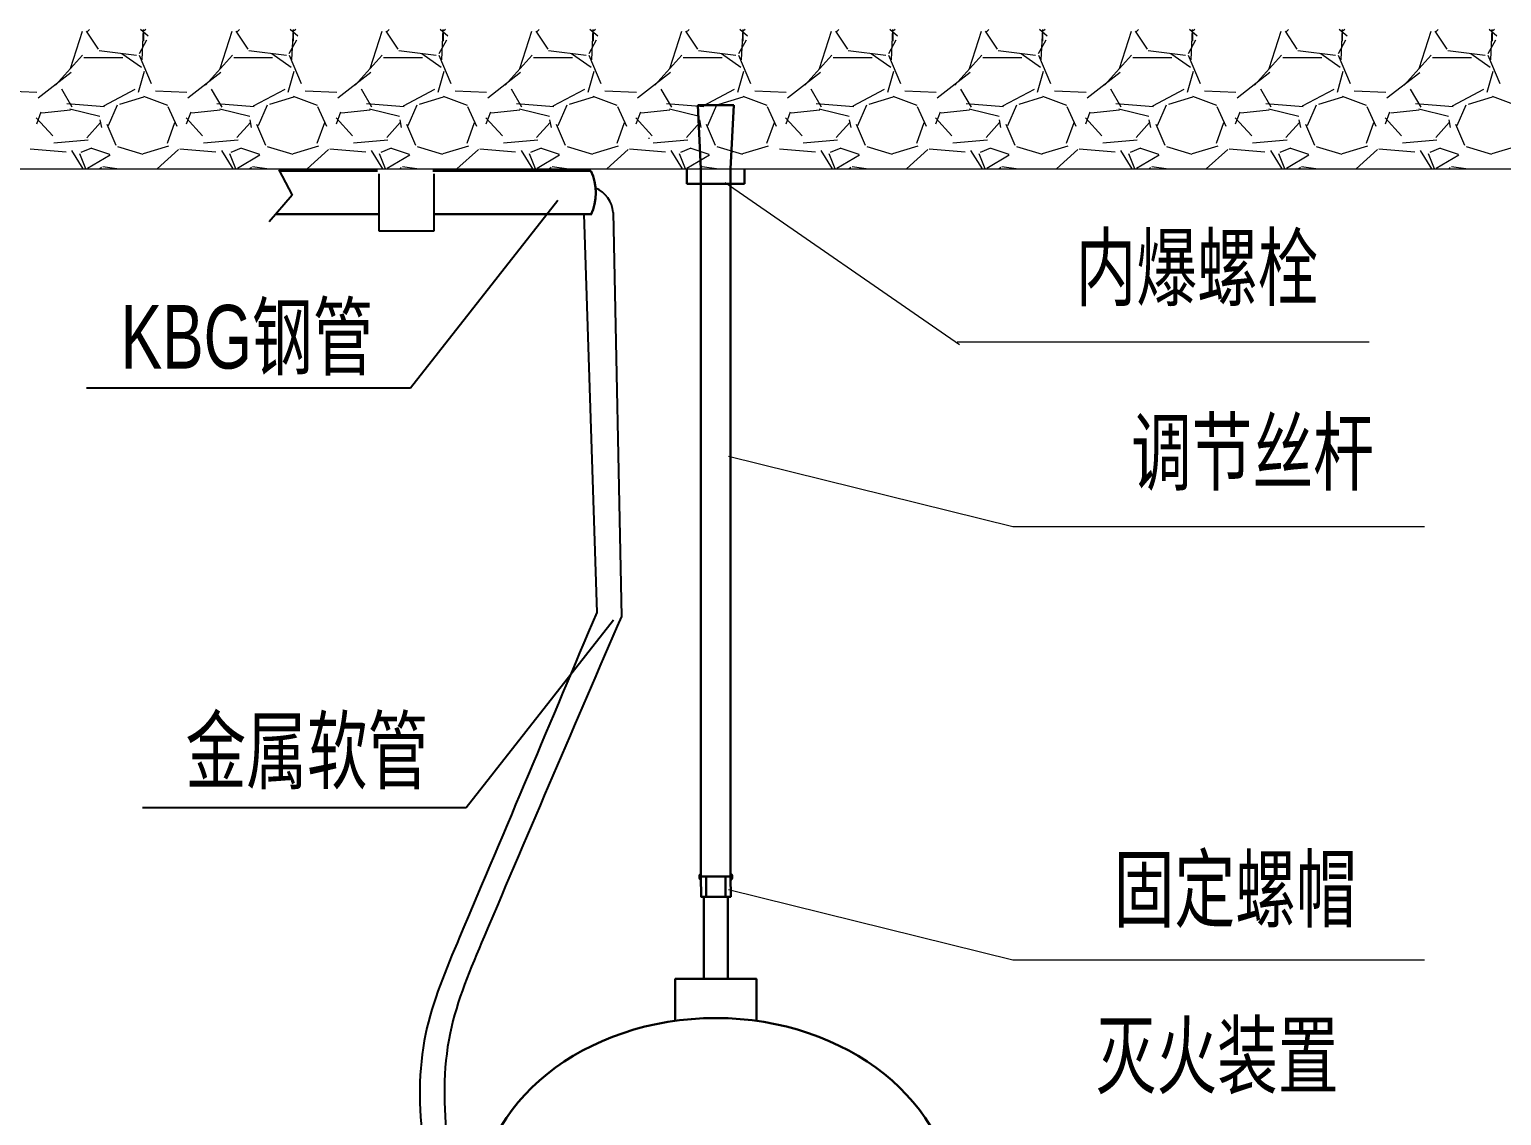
# Model space of a CAD drawing. Extents: x 1031190 to 1725648, y 733081 to 1571294.
# Drawn here: x 1341570 to 1349665, y 1117968 to 1123939 of the extents above; entities that cross this region are included whole.
import ezdxf

# ---------------------------------------------------------------- set-up
doc = ezdxf.new("R2010")
doc.units = 0
doc.header["$LTSCALE"] = 1000
doc.header["$MEASUREMENT"] = 0
doc.layers.add('zg', color=7, linetype='Continuous')
doc.layers.add('电源线', color=6, linetype='Continuous', lineweight=30)
doc.styles.add('仿宋', font='', dxfattribs={"width": 0.7})
doc.styles.get('仿宋').set_extended_font_data('仿宋_GB2312')

msp = doc.modelspace()

# ---------------------------------------------------------------- linework, layer by layer
at = {"lineweight": 20}
for p, q in [((1341795, 1123723.2), (1341860.9, 1123929.2)), ((1341795, 1123723.2), (1341860.9, 1123929.2)), ((1341881.7, 1123929.7), (1341947.6, 1123830.8)), ((1341881.7, 1123929.7), (1341947.6, 1123830.8)), ((1341900.7, 1123938.6), (1341884, 1123922)), ((1341900.7, 1123938.6), (1341884, 1123922)), ((1342174.9, 1123806.9), (1342216.1, 1123881.1)), ((1342174.9, 1123806.9), (1342216.1, 1123881.1)), ((1342222.7, 1123901.4), (1342180.2, 1123938.6)), ((1342222.7, 1123901.4), (1342180.2, 1123938.6)), ((1342195.7, 1123938.6), (1342187.8, 1123771)), ((1342195.7, 1123938.6), (1342187.8, 1123771)), ((1342198.6, 1123875), (1342198.6, 1123924.4)), ((1342198.6, 1123875), (1342198.6, 1123924.4)), ((1342210, 1123938.6), (1342200.9, 1123930.3)), ((1342210, 1123938.6), (1342200.9, 1123930.3)), ((1342619, 1123723.2), (1342685, 1123929.2)), ((1342619, 1123723.2), (1342685, 1123929.2)), ((1342705.7, 1123929.7), (1342771.6, 1123830.8)), ((1342705.7, 1123929.7), (1342771.6, 1123830.8)), ((1342724.7, 1123938.6), (1342708.1, 1123922)), ((1342724.7, 1123938.6), (1342708.1, 1123922)), ((1342998.9, 1123806.9), (1343040.1, 1123881.1)), ((1342998.9, 1123806.9), (1343040.1, 1123881.1)), ((1343046.7, 1123901.4), (1343004.2, 1123938.6)), ((1343046.7, 1123901.4), (1343004.2, 1123938.6)), ((1343019.8, 1123938.6), (1343011.8, 1123771.1)), ((1343019.8, 1123938.6), (1343011.8, 1123771.1)), ((1343022.7, 1123875), (1343022.7, 1123924.4)), ((1343022.7, 1123875), (1343022.7, 1123924.4)), ((1343034.1, 1123938.6), (1343024.9, 1123930.3)), ((1343034.1, 1123938.6), (1343024.9, 1123930.3)), ((1343443.1, 1123723.2), (1343509, 1123929.2)), ((1343443.1, 1123723.2), (1343509, 1123929.2)), ((1343529.8, 1123929.7), (1343595.7, 1123830.8)), ((1343529.8, 1123929.7), (1343595.7, 1123830.8)), ((1343548.7, 1123938.6), (1343532.1, 1123922)), ((1343548.7, 1123938.6), (1343532.1, 1123922)), ((1343823, 1123806.9), (1343864.2, 1123881.1)), ((1343823, 1123806.9), (1343864.2, 1123881.1)), ((1343870.8, 1123901.4), (1343828.2, 1123938.6)), ((1343870.8, 1123901.4), (1343828.2, 1123938.6)), ((1343843.8, 1123938.6), (1343835.8, 1123771.1)), ((1343843.8, 1123938.6), (1343835.8, 1123771.1)), ((1343846.7, 1123875), (1343846.7, 1123924.4)), ((1343846.7, 1123875), (1343846.7, 1123924.4)), ((1343858.1, 1123938.6), (1343849, 1123930.3)), ((1343858.1, 1123938.6), (1343849, 1123930.3)), ((1344267.1, 1123723.2), (1344333, 1123929.2)), ((1344267.1, 1123723.2), (1344333, 1123929.2)), ((1344353.8, 1123929.7), (1344419.7, 1123830.8)), ((1344353.8, 1123929.7), (1344419.7, 1123830.8)), ((1344372.8, 1123938.6), (1344356.2, 1123922)), ((1344372.8, 1123938.6), (1344356.2, 1123922)), ((1344647, 1123806.9), (1344688.2, 1123881.1)), ((1344647, 1123806.9), (1344688.2, 1123881.1)), ((1344694.8, 1123901.4), (1344652.3, 1123938.6)), ((1344694.8, 1123901.4), (1344652.3, 1123938.6)), ((1344667.9, 1123938.6), (1344659.9, 1123771.1)), ((1344667.9, 1123938.6), (1344659.9, 1123771.1)), ((1344670.7, 1123875), (1344670.7, 1123924.4)), ((1344670.7, 1123875), (1344670.7, 1123924.4)), ((1344682.2, 1123938.6), (1344673, 1123930.3)), ((1344682.2, 1123938.6), (1344673, 1123930.3)), ((1345091.2, 1123723.2), (1345157.1, 1123929.2)), ((1345091.2, 1123723.2), (1345157.1, 1123929.2)), ((1345177.8, 1123929.7), (1345243.8, 1123830.8)), ((1345177.8, 1123929.7), (1345243.8, 1123830.8)), ((1345196.8, 1123938.6), (1345180.2, 1123922)), ((1345196.8, 1123938.6), (1345180.2, 1123922)), ((1345471.1, 1123806.9), (1345512.3, 1123881.1)), ((1345471.1, 1123806.9), (1345512.3, 1123881.1)), ((1345518.9, 1123901.4), (1345476.3, 1123938.6)), ((1345518.9, 1123901.4), (1345476.3, 1123938.6)), ((1345491.9, 1123938.6), (1345483.9, 1123771.1)), ((1345491.9, 1123938.6), (1345483.9, 1123771.1)), ((1345494.8, 1123875), (1345494.8, 1123924.4)), ((1345494.8, 1123875), (1345494.8, 1123924.4)), ((1345506.2, 1123938.6), (1345497.1, 1123930.3)), ((1345506.2, 1123938.6), (1345497.1, 1123930.3)), ((1345915.2, 1123723.2), (1345981.1, 1123929.2)), ((1345915.2, 1123723.2), (1345981.1, 1123929.2)), ((1346001.9, 1123929.7), (1346067.8, 1123830.8)), ((1346001.9, 1123929.7), (1346067.8, 1123830.8)), ((1346020.9, 1123938.6), (1346004.3, 1123922)), ((1346020.9, 1123938.6), (1346004.3, 1123922)), ((1346295.1, 1123806.9), (1346336.3, 1123881.1)), ((1346295.1, 1123806.9), (1346336.3, 1123881.1)), ((1346342.9, 1123901.4), (1346300.4, 1123938.6)), ((1346342.9, 1123901.4), (1346300.4, 1123938.6)), ((1346315.9, 1123938.6), (1346308, 1123771.1)), ((1346315.9, 1123938.6), (1346308, 1123771.1)), ((1346318.8, 1123875), (1346318.8, 1123924.4)), ((1346318.8, 1123875), (1346318.8, 1123924.4)), ((1346330.2, 1123938.6), (1346321.1, 1123930.3)), ((1346330.2, 1123938.6), (1346321.1, 1123930.3)), ((1346739.2, 1123723.2), (1346805.2, 1123929.2)), ((1346739.2, 1123723.2), (1346805.2, 1123929.2)), ((1346825.9, 1123929.7), (1346891.9, 1123830.8)), ((1346825.9, 1123929.7), (1346891.9, 1123830.8)), ((1346844.9, 1123938.6), (1346828.3, 1123922)), ((1346844.9, 1123938.6), (1346828.3, 1123922)), ((1347119.2, 1123806.9), (1347160.4, 1123881.1)), ((1347119.2, 1123806.9), (1347160.4, 1123881.1)), ((1347167, 1123901.4), (1347124.4, 1123938.6)), ((1347167, 1123901.4), (1347124.4, 1123938.6)), ((1347140, 1123938.6), (1347132, 1123771.1)), ((1347140, 1123938.6), (1347132, 1123771.1)), ((1347142.9, 1123875), (1347142.9, 1123924.4)), ((1347142.9, 1123875), (1347142.9, 1123924.4)), ((1347154.3, 1123938.6), (1347145.1, 1123930.3)), ((1347154.3, 1123938.6), (1347145.1, 1123930.3)), ((1347563.3, 1123723.2), (1347629.2, 1123929.2)), ((1347563.3, 1123723.2), (1347629.2, 1123929.2)), ((1347650, 1123929.7), (1347715.9, 1123830.8)), ((1347650, 1123929.7), (1347715.9, 1123830.8)), ((1347669, 1123938.6), (1347652.3, 1123922)), ((1347669, 1123938.6), (1347652.3, 1123922)), ((1347943.2, 1123806.9), (1347984.4, 1123881.1)), ((1347943.2, 1123806.9), (1347984.4, 1123881.1)), ((1347991, 1123901.4), (1347948.5, 1123938.6)), ((1347991, 1123901.4), (1347948.5, 1123938.6)), ((1347964, 1123938.6), (1347956, 1123771.1)), ((1347964, 1123938.6), (1347956, 1123771.1)), ((1347966.9, 1123875), (1347966.9, 1123924.4)), ((1347966.9, 1123875), (1347966.9, 1123924.4)), ((1347978.3, 1123938.6), (1347969.2, 1123930.3)), ((1347978.3, 1123938.6), (1347969.2, 1123930.3)), ((1348387.3, 1123723.2), (1348453.3, 1123929.2)), ((1348387.3, 1123723.2), (1348453.3, 1123929.2)), ((1348474, 1123929.7), (1348539.9, 1123830.8)), ((1348474, 1123929.7), (1348539.9, 1123830.8)), ((1348493, 1123938.6), (1348476.4, 1123922)), ((1348493, 1123938.6), (1348476.4, 1123922)), ((1348767.3, 1123806.9), (1348808.5, 1123881.1)), ((1348767.3, 1123806.9), (1348808.5, 1123881.1)), ((1348815, 1123901.4), (1348772.5, 1123938.6)), ((1348815, 1123901.4), (1348772.5, 1123938.6)), ((1348788.1, 1123938.6), (1348780.1, 1123771.1)), ((1348788.1, 1123938.6), (1348780.1, 1123771.1)), ((1348791, 1123875), (1348791, 1123924.4)), ((1348791, 1123875), (1348791, 1123924.4)), ((1348802.4, 1123938.6), (1348793.2, 1123930.3)), ((1348802.4, 1123938.6), (1348793.2, 1123930.3)), ((1349211.4, 1123723.2), (1349277.3, 1123929.2)), ((1349211.4, 1123723.2), (1349277.3, 1123929.2)), ((1349298.1, 1123929.7), (1349364, 1123830.8)), ((1349298.1, 1123929.7), (1349364, 1123830.8)), ((1349317, 1123938.6), (1349300.4, 1123922)), ((1349317, 1123938.6), (1349300.4, 1123922)), ((1349591.3, 1123806.9), (1349632.5, 1123881.1)), ((1349591.3, 1123806.9), (1349632.5, 1123881.1)), ((1349639.1, 1123901.4), (1349596.5, 1123938.6)), ((1349639.1, 1123901.4), (1349596.5, 1123938.6)), ((1349612.1, 1123938.6), (1349604.1, 1123771.1)), ((1349612.1, 1123938.6), (1349604.1, 1123771.1)), ((1349615, 1123875), (1349615, 1123924.4)), ((1349615, 1123875), (1349615, 1123924.4)), ((1349626.4, 1123938.6), (1349617.3, 1123930.3)), ((1349626.4, 1123938.6), (1349617.3, 1123930.3)), ((1341713.4, 1123632.2), (1341861.8, 1123797)), ((1341713.4, 1123632.2), (1341861.8, 1123797)), ((1341952.6, 1123822.1), (1342158.6, 1123797.4)), ((1341952.6, 1123822.1), (1342158.6, 1123797.4)), ((1342078.7, 1123805.8), (1342185.8, 1123731.6)), ((1342078.7, 1123805.8), (1342185.8, 1123731.6)), ((1342173.7, 1123797.6), (1342239.6, 1123641)), ((1342173.7, 1123797.6), (1342239.6, 1123641)), ((1342537.5, 1123632.2), (1342685.8, 1123797)), ((1342537.5, 1123632.2), (1342685.8, 1123797)), ((1342776.6, 1123822.1), (1342982.6, 1123797.4)), ((1342776.6, 1123822.1), (1342982.6, 1123797.4)), ((1342902.7, 1123805.8), (1343009.8, 1123731.6)), ((1342902.7, 1123805.8), (1343009.8, 1123731.6)), ((1342997.7, 1123797.6), (1343063.6, 1123641)), ((1342997.7, 1123797.6), (1343063.6, 1123641)), ((1343361.5, 1123632.2), (1343509.8, 1123797)), ((1343361.5, 1123632.2), (1343509.8, 1123797)), ((1343600.6, 1123822.1), (1343806.7, 1123797.4)), ((1343600.6, 1123822.1), (1343806.7, 1123797.4)), ((1343726.8, 1123805.8), (1343833.9, 1123731.6)), ((1343726.8, 1123805.8), (1343833.9, 1123731.6)), ((1343821.7, 1123797.6), (1343887.7, 1123641)), ((1343821.7, 1123797.6), (1343887.7, 1123641)), ((1344185.6, 1123632.2), (1344333.9, 1123797)), ((1344185.6, 1123632.2), (1344333.9, 1123797)), ((1344424.7, 1123822.1), (1344630.7, 1123797.4)), ((1344424.7, 1123822.1), (1344630.7, 1123797.4)), ((1344550.8, 1123805.8), (1344657.9, 1123731.6)), ((1344550.8, 1123805.8), (1344657.9, 1123731.6)), ((1344645.8, 1123797.6), (1344711.7, 1123641)), ((1344645.8, 1123797.6), (1344711.7, 1123641)), ((1345009.6, 1123632.2), (1345157.9, 1123797)), ((1345009.6, 1123632.2), (1345157.9, 1123797)), ((1345248.7, 1123822.1), (1345454.7, 1123797.4)), ((1345248.7, 1123822.1), (1345454.7, 1123797.4)), ((1345374.8, 1123805.8), (1345482, 1123731.6)), ((1345374.8, 1123805.8), (1345482, 1123731.6)), ((1345469.8, 1123797.6), (1345535.7, 1123641)), ((1345469.8, 1123797.6), (1345535.7, 1123641)), ((1345833.6, 1123632.2), (1345982, 1123797)), ((1345833.6, 1123632.2), (1345982, 1123797)), ((1346072.8, 1123822.1), (1346278.8, 1123797.4)), ((1346072.8, 1123822.1), (1346278.8, 1123797.4)), ((1346198.9, 1123805.8), (1346306, 1123731.6)), ((1346198.9, 1123805.8), (1346306, 1123731.6)), ((1346293.9, 1123797.6), (1346359.8, 1123641)), ((1346293.9, 1123797.6), (1346359.8, 1123641)), ((1346657.7, 1123632.2), (1346806, 1123797)), ((1346657.7, 1123632.2), (1346806, 1123797)), ((1346896.8, 1123822.1), (1347102.8, 1123797.4)), ((1346896.8, 1123822.1), (1347102.8, 1123797.4)), ((1347022.9, 1123805.8), (1347130.1, 1123731.6)), ((1347022.9, 1123805.8), (1347130.1, 1123731.6)), ((1347117.9, 1123797.6), (1347183.8, 1123641)), ((1347117.9, 1123797.6), (1347183.8, 1123641)), ((1347481.7, 1123632.2), (1347630.1, 1123797)), ((1347481.7, 1123632.2), (1347630.1, 1123797)), ((1347720.9, 1123822.1), (1347926.9, 1123797.4)), ((1347720.9, 1123822.1), (1347926.9, 1123797.4)), ((1347847, 1123805.8), (1347954.1, 1123731.6)), ((1347847, 1123805.8), (1347954.1, 1123731.6)), ((1347941.9, 1123797.6), (1348007.9, 1123641)), ((1347941.9, 1123797.6), (1348007.9, 1123641)), ((1348305.8, 1123632.2), (1348454.1, 1123797)), ((1348305.8, 1123632.2), (1348454.1, 1123797)), ((1348544.9, 1123822.1), (1348750.9, 1123797.4)), ((1348544.9, 1123822.1), (1348750.9, 1123797.4)), ((1348671, 1123805.8), (1348778.1, 1123731.6)), ((1348671, 1123805.8), (1348778.1, 1123731.6)), ((1348766, 1123797.6), (1348831.9, 1123641.1)), ((1348766, 1123797.6), (1348831.9, 1123641.1)), ((1349129.8, 1123632.2), (1349278.1, 1123797)), ((1349129.8, 1123632.2), (1349278.1, 1123797)), ((1349368.9, 1123822.1), (1349575, 1123797.4)), ((1349368.9, 1123822.1), (1349575, 1123797.4)), ((1349495.1, 1123805.8), (1349602.2, 1123731.6)), ((1349495.1, 1123805.8), (1349602.2, 1123731.6)), ((1349590, 1123797.6), (1349655.9, 1123641.1)), ((1349590, 1123797.6), (1349655.9, 1123641.1)), ((1341869, 1123784.3), (1342083.2, 1123784.3)), ((1341869, 1123784.3), (1342083.2, 1123784.3)), ((1342200.5, 1123706.6), (1342167.5, 1123591.2)), ((1342200.5, 1123706.6), (1342167.5, 1123591.2)), ((1342693, 1123784.3), (1342907.3, 1123784.3)), ((1342693, 1123784.3), (1342907.3, 1123784.3)), ((1343024.5, 1123706.6), (1342991.6, 1123591.2)), ((1343024.5, 1123706.6), (1342991.6, 1123591.2)), ((1343517.1, 1123784.3), (1343731.3, 1123784.3)), ((1343517.1, 1123784.3), (1343731.3, 1123784.3)), ((1343848.6, 1123706.6), (1343815.6, 1123591.2)), ((1343848.6, 1123706.6), (1343815.6, 1123591.2)), ((1344341.1, 1123784.3), (1344555.4, 1123784.3)), ((1344341.1, 1123784.3), (1344555.4, 1123784.3)), ((1344672.6, 1123706.6), (1344639.7, 1123591.2)), ((1344672.6, 1123706.6), (1344639.7, 1123591.2)), ((1345165.2, 1123784.3), (1345379.4, 1123784.3)), ((1345165.2, 1123784.3), (1345379.4, 1123784.3)), ((1345496.7, 1123706.6), (1345463.7, 1123591.2)), ((1345496.7, 1123706.6), (1345463.7, 1123591.2)), ((1345989.2, 1123784.3), (1346203.5, 1123784.3)), ((1345989.2, 1123784.3), (1346203.5, 1123784.3)), ((1346320.7, 1123706.6), (1346287.7, 1123591.2)), ((1346320.7, 1123706.6), (1346287.7, 1123591.2)), ((1346813.3, 1123784.3), (1347027.5, 1123784.3)), ((1346813.3, 1123784.3), (1347027.5, 1123784.3)), ((1347144.8, 1123706.6), (1347111.8, 1123591.2)), ((1347144.8, 1123706.6), (1347111.8, 1123591.2)), ((1347637.3, 1123784.3), (1347851.5, 1123784.3)), ((1347637.3, 1123784.3), (1347851.5, 1123784.3)), ((1347968.8, 1123706.6), (1347935.8, 1123591.2)), ((1347968.8, 1123706.6), (1347935.8, 1123591.2)), ((1348461.3, 1123784.3), (1348675.6, 1123784.3)), ((1348461.3, 1123784.3), (1348675.6, 1123784.3)), ((1348792.8, 1123706.6), (1348759.9, 1123591.2)), ((1348792.8, 1123706.6), (1348759.9, 1123591.2)), ((1349285.4, 1123784.3), (1349499.6, 1123784.3)), ((1349285.4, 1123784.3), (1349499.6, 1123784.3)), ((1349616.9, 1123706.6), (1349583.9, 1123591.2)), ((1349616.9, 1123706.6), (1349583.9, 1123591.2)), ((1341617.6, 1123562.8), (1341798.9, 1123702.9)), ((1341617.6, 1123562.8), (1341798.9, 1123702.9)), ((1342441.6, 1123562.8), (1342622.9, 1123702.9)), ((1342441.6, 1123562.8), (1342622.9, 1123702.9)), ((1343265.7, 1123562.8), (1343447, 1123702.9)), ((1343265.7, 1123562.8), (1343447, 1123702.9)), ((1344089.7, 1123562.8), (1344271, 1123702.9)), ((1344089.7, 1123562.8), (1344271, 1123702.9)), ((1344913.8, 1123562.8), (1345095.1, 1123702.9)), ((1344913.8, 1123562.8), (1345095.1, 1123702.9)), ((1345737.8, 1123562.8), (1345919.1, 1123702.9)), ((1345737.8, 1123562.8), (1345919.1, 1123702.9)), ((1346561.9, 1123562.8), (1346743.2, 1123702.9)), ((1346561.9, 1123562.8), (1346743.2, 1123702.9)), ((1347385.9, 1123562.8), (1347567.2, 1123702.9)), ((1347385.9, 1123562.8), (1347567.2, 1123702.9)), ((1348210, 1123562.8), (1348391.2, 1123702.9)), ((1348210, 1123562.8), (1348391.2, 1123702.9)), ((1349034, 1123562.8), (1349215.3, 1123702.8)), ((1349034, 1123562.8), (1349215.3, 1123702.8)), ((1341438.5, 1123601.8), (1341611.5, 1123593.6)), ((1341438.5, 1123601.8), (1341611.5, 1123593.6)), ((1341805.5, 1123511.6), (1341747.8, 1123610.5)), ((1341805.5, 1123511.6), (1341747.8, 1123610.5)), ((1342149.6, 1123607.7), (1341976.6, 1123517.1)), ((1342149.6, 1123607.7), (1341976.6, 1123517.1)), ((1342067, 1123527.3), (1342198.9, 1123568.5)), ((1342067, 1123527.3), (1342198.9, 1123568.5)), ((1342196.6, 1123571.2), (1342328.5, 1123521.8)), ((1342196.6, 1123571.2), (1342328.5, 1123521.8)), ((1342262.5, 1123601.8), (1342435.6, 1123593.6)), ((1342262.5, 1123601.8), (1342435.6, 1123593.6)), ((1342629.5, 1123511.6), (1342571.8, 1123610.5)), ((1342629.5, 1123511.6), (1342571.8, 1123610.5)), ((1342973.6, 1123607.7), (1342800.6, 1123517.1)), ((1342973.6, 1123607.7), (1342800.6, 1123517.1)), ((1342891.1, 1123527.3), (1343022.9, 1123568.5)), ((1342891.1, 1123527.3), (1343022.9, 1123568.5)), ((1343020.7, 1123571.2), (1343152.5, 1123521.8)), ((1343020.7, 1123571.2), (1343152.5, 1123521.8)), ((1343086.6, 1123601.8), (1343259.6, 1123593.6)), ((1343086.6, 1123601.8), (1343259.6, 1123593.6)), ((1343453.6, 1123511.6), (1343395.9, 1123610.5)), ((1343453.6, 1123511.6), (1343395.9, 1123610.5)), ((1343797.7, 1123607.7), (1343624.6, 1123517.1)), ((1343797.7, 1123607.7), (1343624.6, 1123517.1)), ((1343715.1, 1123527.3), (1343847, 1123568.5)), ((1343715.1, 1123527.3), (1343847, 1123568.5)), ((1343844.7, 1123571.2), (1343976.6, 1123521.8)), ((1343844.7, 1123571.2), (1343976.6, 1123521.8)), ((1343910.6, 1123601.8), (1344083.7, 1123593.6)), ((1343910.6, 1123601.8), (1344083.7, 1123593.6)), ((1344277.6, 1123511.6), (1344219.9, 1123610.5)), ((1344277.6, 1123511.6), (1344219.9, 1123610.5)), ((1344621.7, 1123607.7), (1344448.7, 1123517.1)), ((1344621.7, 1123607.7), (1344448.7, 1123517.1)), ((1344539.2, 1123527.3), (1344671, 1123568.5)), ((1344539.2, 1123527.3), (1344671, 1123568.5)), ((1344668.8, 1123571.2), (1344800.6, 1123521.8)), ((1344668.8, 1123571.2), (1344800.6, 1123521.8)), ((1344734.7, 1123601.8), (1344907.7, 1123593.6)), ((1344734.7, 1123601.8), (1344907.7, 1123593.6)), ((1345101.7, 1123511.6), (1345044, 1123610.5)), ((1345101.7, 1123511.6), (1345044, 1123610.5)), ((1345445.8, 1123607.7), (1345272.7, 1123517.1)), ((1345445.8, 1123607.7), (1345272.7, 1123517.1)), ((1345363.2, 1123527.3), (1345495.1, 1123568.5)), ((1345363.2, 1123527.3), (1345495.1, 1123568.5)), ((1345492.8, 1123571.2), (1345624.7, 1123521.8)), ((1345492.8, 1123571.2), (1345624.7, 1123521.8)), ((1345558.7, 1123601.8), (1345731.7, 1123593.6)), ((1345558.7, 1123601.8), (1345731.7, 1123593.6)), ((1345925.7, 1123511.6), (1345868, 1123610.5)), ((1345925.7, 1123511.6), (1345868, 1123610.5)), ((1346269.8, 1123607.7), (1346096.8, 1123517.1)), ((1346269.8, 1123607.7), (1346096.8, 1123517.1)), ((1346187.3, 1123527.3), (1346319.1, 1123568.5)), ((1346187.3, 1123527.3), (1346319.1, 1123568.5)), ((1346316.9, 1123571.2), (1346448.7, 1123521.8)), ((1346316.9, 1123571.2), (1346448.7, 1123521.8)), ((1346382.7, 1123601.8), (1346555.8, 1123593.6)), ((1346382.7, 1123601.8), (1346555.8, 1123593.6)), ((1346749.8, 1123511.6), (1346692.1, 1123610.5)), ((1346749.8, 1123511.6), (1346692.1, 1123610.5)), ((1347093.8, 1123607.7), (1346920.8, 1123517.1)), ((1347093.8, 1123607.7), (1346920.8, 1123517.1)), ((1347011.3, 1123527.3), (1347143.2, 1123568.5)), ((1347011.3, 1123527.3), (1347143.2, 1123568.5)), ((1347140.9, 1123571.2), (1347272.8, 1123521.8)), ((1347140.9, 1123571.2), (1347272.8, 1123521.8)), ((1347206.8, 1123601.8), (1347379.8, 1123593.6)), ((1347206.8, 1123601.8), (1347379.8, 1123593.6)), ((1347573.8, 1123511.6), (1347516.1, 1123610.5)), ((1347573.8, 1123511.6), (1347516.1, 1123610.5)), ((1347917.9, 1123607.7), (1347744.8, 1123517.1)), ((1347917.9, 1123607.7), (1347744.8, 1123517.1)), ((1347835.3, 1123527.3), (1347967.2, 1123568.5)), ((1347835.3, 1123527.3), (1347967.2, 1123568.5)), ((1347964.9, 1123571.2), (1348096.8, 1123521.8)), ((1347964.9, 1123571.2), (1348096.8, 1123521.8)), ((1348030.8, 1123601.8), (1348203.9, 1123593.6)), ((1348030.8, 1123601.8), (1348203.9, 1123593.6)), ((1348397.8, 1123511.6), (1348340.2, 1123610.5)), ((1348397.8, 1123511.6), (1348340.2, 1123610.5)), ((1348741.9, 1123607.7), (1348568.9, 1123517.1)), ((1348741.9, 1123607.7), (1348568.9, 1123517.1)), ((1348659.4, 1123527.3), (1348791.2, 1123568.5)), ((1348659.4, 1123527.3), (1348791.2, 1123568.5)), ((1348789, 1123571.2), (1348920.8, 1123521.8)), ((1348789, 1123571.2), (1348920.8, 1123521.8)), ((1348854.9, 1123601.8), (1349027.9, 1123593.6)), ((1348854.9, 1123601.8), (1349027.9, 1123593.6)), ((1349221.9, 1123511.6), (1349164.2, 1123610.5)), ((1349221.9, 1123511.6), (1349164.2, 1123610.5)), ((1349566, 1123607.7), (1349392.9, 1123517.1)), ((1349566, 1123607.7), (1349392.9, 1123517.1)), ((1349483.4, 1123527.3), (1349615.3, 1123568.5)), ((1349483.4, 1123527.3), (1349615.3, 1123568.5)), ((1349613, 1123571.2), (1349744.9, 1123521.8)), ((1349613, 1123571.2), (1349744.9, 1123521.8)), ((1341610.1, 1123419.6), (1341634.8, 1123485.5)), ((1341610.1, 1123419.6), (1341634.8, 1123485.5)), ((1341795.3, 1123494.9), (1341638.7, 1123478.5)), ((1341795.3, 1123494.9), (1341638.7, 1123478.5)), ((1341982, 1123513), (1341776, 1123529.5)), ((1341982, 1123513), (1341776, 1123529.5)), ((1341957.4, 1123460), (1341792.6, 1123501.2)), ((1341957.4, 1123460), (1341792.6, 1123501.2)), ((1342004.8, 1123409.8), (1342054.3, 1123525.1)), ((1342004.8, 1123409.8), (1342054.3, 1123525.1)), ((1342330.8, 1123514.6), (1342380.2, 1123407.5)), ((1342330.8, 1123514.6), (1342380.2, 1123407.5)), ((1342434.1, 1123419.6), (1342458.8, 1123485.5)), ((1342434.1, 1123419.6), (1342458.8, 1123485.5)), ((1342619.3, 1123494.9), (1342462.7, 1123478.5)), ((1342619.3, 1123494.9), (1342462.7, 1123478.5)), ((1342806.1, 1123513), (1342600.1, 1123529.5)), ((1342806.1, 1123513), (1342600.1, 1123529.5)), ((1342781.5, 1123460), (1342616.6, 1123501.2)), ((1342781.5, 1123460), (1342616.6, 1123501.2)), ((1342828.9, 1123409.8), (1342878.3, 1123525.1)), ((1342828.9, 1123409.8), (1342878.3, 1123525.1)), ((1343154.8, 1123514.6), (1343204.3, 1123407.5)), ((1343154.8, 1123514.6), (1343204.3, 1123407.5)), ((1343258.1, 1123419.6), (1343282.9, 1123485.5)), ((1343258.1, 1123419.6), (1343282.9, 1123485.5)), ((1343443.4, 1123494.9), (1343286.8, 1123478.5)), ((1343443.4, 1123494.9), (1343286.8, 1123478.5)), ((1343630.1, 1123513), (1343424.1, 1123529.5)), ((1343630.1, 1123513), (1343424.1, 1123529.5)), ((1343605.5, 1123460), (1343440.7, 1123501.2)), ((1343605.5, 1123460), (1343440.7, 1123501.2)), ((1343652.9, 1123409.8), (1343702.3, 1123525.1)), ((1343652.9, 1123409.8), (1343702.3, 1123525.1)), ((1343978.9, 1123514.6), (1344028.3, 1123407.5)), ((1343978.9, 1123514.6), (1344028.3, 1123407.5)), ((1344082.2, 1123419.6), (1344106.9, 1123485.5)), ((1344082.2, 1123419.6), (1344106.9, 1123485.5)), ((1344267.4, 1123494.9), (1344110.8, 1123478.5)), ((1344267.4, 1123494.9), (1344110.8, 1123478.5)), ((1344454.1, 1123513), (1344248.1, 1123529.5)), ((1344454.1, 1123513), (1344248.1, 1123529.5)), ((1344429.5, 1123460), (1344264.7, 1123501.2)), ((1344429.5, 1123460), (1344264.7, 1123501.2)), ((1344476.9, 1123409.8), (1344526.4, 1123525.1)), ((1344476.9, 1123409.8), (1344526.4, 1123525.1)), ((1344802.9, 1123514.6), (1344852.3, 1123407.5)), ((1344802.9, 1123514.6), (1344852.3, 1123407.5)), ((1344906.2, 1123419.6), (1344931, 1123485.5)), ((1344906.2, 1123419.6), (1344931, 1123485.5)), ((1345091.4, 1123494.9), (1344934.9, 1123478.5)), ((1345091.4, 1123494.9), (1344934.9, 1123478.5)), ((1345278.2, 1123513), (1345072.2, 1123529.5)), ((1345278.2, 1123513), (1345072.2, 1123529.5)), ((1345253.6, 1123460), (1345088.8, 1123501.2)), ((1345253.6, 1123460), (1345088.8, 1123501.2)), ((1345301, 1123409.8), (1345350.4, 1123525.1)), ((1345301, 1123409.8), (1345350.4, 1123525.1)), ((1345626.9, 1123514.6), (1345676.4, 1123407.5)), ((1345626.9, 1123514.6), (1345676.4, 1123407.5)), ((1345730.3, 1123419.6), (1345755, 1123485.5)), ((1345730.3, 1123419.6), (1345755, 1123485.5)), ((1345915.5, 1123494.9), (1345758.9, 1123478.5)), ((1345915.5, 1123494.9), (1345758.9, 1123478.5)), ((1346102.2, 1123513), (1345896.2, 1123529.5)), ((1346102.2, 1123513), (1345896.2, 1123529.5)), ((1346077.6, 1123460), (1345912.8, 1123501.2)), ((1346077.6, 1123460), (1345912.8, 1123501.2)), ((1346125, 1123409.8), (1346174.5, 1123525.1)), ((1346125, 1123409.8), (1346174.5, 1123525.1)), ((1346451, 1123514.6), (1346500.4, 1123407.5)), ((1346451, 1123514.6), (1346500.4, 1123407.5)), ((1346554.3, 1123419.6), (1346579, 1123485.5)), ((1346554.3, 1123419.6), (1346579, 1123485.5)), ((1346739.5, 1123494.9), (1346583, 1123478.5)), ((1346739.5, 1123494.9), (1346583, 1123478.5)), ((1346926.3, 1123513), (1346720.3, 1123529.5)), ((1346926.3, 1123513), (1346720.3, 1123529.5)), ((1346901.7, 1123460), (1346736.9, 1123501.2)), ((1346901.7, 1123460), (1346736.9, 1123501.2)), ((1346949.1, 1123409.8), (1346998.5, 1123525.1)), ((1346949.1, 1123409.8), (1346998.5, 1123525.1)), ((1347275, 1123514.6), (1347324.5, 1123407.5)), ((1347275, 1123514.6), (1347324.5, 1123407.5)), ((1347378.4, 1123419.6), (1347403.1, 1123485.5)), ((1347378.4, 1123419.6), (1347403.1, 1123485.5)), ((1347563.6, 1123494.9), (1347407, 1123478.5)), ((1347563.6, 1123494.9), (1347407, 1123478.5)), ((1347750.3, 1123513), (1347544.3, 1123529.5)), ((1347750.3, 1123513), (1347544.3, 1123529.5)), ((1347725.7, 1123460), (1347560.9, 1123501.2)), ((1347725.7, 1123460), (1347560.9, 1123501.2)), ((1347773.1, 1123409.8), (1347822.5, 1123525.1)), ((1347773.1, 1123409.8), (1347822.5, 1123525.1)), ((1348099.1, 1123514.6), (1348148.5, 1123407.5)), ((1348099.1, 1123514.6), (1348148.5, 1123407.5)), ((1348202.4, 1123419.6), (1348227.1, 1123485.5)), ((1348202.4, 1123419.6), (1348227.1, 1123485.5)), ((1348387.6, 1123494.9), (1348231, 1123478.5)), ((1348387.6, 1123494.9), (1348231, 1123478.5)), ((1348574.4, 1123513), (1348368.3, 1123529.5)), ((1348574.4, 1123513), (1348368.3, 1123529.5)), ((1348549.8, 1123460), (1348384.9, 1123501.2)), ((1348549.8, 1123460), (1348384.9, 1123501.2)), ((1348597.1, 1123409.8), (1348646.6, 1123525.1)), ((1348597.1, 1123409.8), (1348646.6, 1123525.1)), ((1348923.1, 1123514.6), (1348972.6, 1123407.5)), ((1348923.1, 1123514.6), (1348972.6, 1123407.5)), ((1349026.4, 1123419.6), (1349051.2, 1123485.5)), ((1349026.4, 1123419.6), (1349051.2, 1123485.5)), ((1349211.6, 1123494.9), (1349055.1, 1123478.5)), ((1349211.6, 1123494.9), (1349055.1, 1123478.5)), ((1349398.4, 1123513), (1349192.4, 1123529.5)), ((1349398.4, 1123513), (1349192.4, 1123529.5)), ((1349373.8, 1123460), (1349209, 1123501.2)), ((1349373.8, 1123460), (1349209, 1123501.2)), ((1349421.2, 1123409.8), (1349470.6, 1123525.1)), ((1349421.2, 1123409.8), (1349470.6, 1123525.1)), ((1341698.5, 1123353.3), (1341607.8, 1123452.2)), ((1341698.5, 1123353.3), (1341607.8, 1123452.2)), ((1341960.6, 1123426.2), (1341886.5, 1123343.7)), ((1341960.6, 1123426.2), (1341886.5, 1123343.7)), ((1341967.8, 1123400.5), (1341959.5, 1123441.7)), ((1341967.8, 1123400.5), (1341959.5, 1123441.7)), ((1341995, 1123417.6), (1342044.4, 1123302.2)), ((1341995, 1123417.6), (1342044.4, 1123302.2)), ((1342328.8, 1123312.6), (1342370, 1123428)), ((1342328.8, 1123312.6), (1342370, 1123428)), ((1342522.5, 1123353.3), (1342431.9, 1123452.2)), ((1342522.5, 1123353.3), (1342431.9, 1123452.2)), ((1342784.7, 1123426.2), (1342710.5, 1123343.8)), ((1342784.7, 1123426.2), (1342710.5, 1123343.8)), ((1342791.8, 1123400.5), (1342783.6, 1123441.7)), ((1342791.8, 1123400.5), (1342783.6, 1123441.7)), ((1342819, 1123417.6), (1342868.4, 1123302.2)), ((1342819, 1123417.6), (1342868.4, 1123302.2)), ((1343152.9, 1123312.6), (1343194.1, 1123428)), ((1343152.9, 1123312.6), (1343194.1, 1123428)), ((1343346.6, 1123353.3), (1343255.9, 1123452.2)), ((1343346.6, 1123353.3), (1343255.9, 1123452.2)), ((1343608.7, 1123426.2), (1343534.6, 1123343.8)), ((1343608.7, 1123426.2), (1343534.6, 1123343.8)), ((1343615.9, 1123400.5), (1343607.6, 1123441.7)), ((1343615.9, 1123400.5), (1343607.6, 1123441.7)), ((1343643, 1123417.6), (1343692.5, 1123302.2)), ((1343643, 1123417.6), (1343692.5, 1123302.2)), ((1343976.9, 1123312.6), (1344018.1, 1123428)), ((1343976.9, 1123312.6), (1344018.1, 1123428)), ((1344170.6, 1123353.3), (1344080, 1123452.2)), ((1344170.6, 1123353.3), (1344080, 1123452.2)), ((1344432.8, 1123426.2), (1344358.6, 1123343.8)), ((1344432.8, 1123426.2), (1344358.6, 1123343.8)), ((1344439.9, 1123400.5), (1344431.7, 1123441.7)), ((1344439.9, 1123400.5), (1344431.7, 1123441.7)), ((1344467.1, 1123417.6), (1344516.5, 1123302.2)), ((1344467.1, 1123417.6), (1344516.5, 1123302.2)), ((1344801, 1123312.6), (1344842.2, 1123428)), ((1344801, 1123312.6), (1344842.2, 1123428)), ((1344994.7, 1123353.3), (1344904, 1123452.2)), ((1344994.7, 1123353.3), (1344904, 1123452.2)), ((1345256.8, 1123426.2), (1345182.6, 1123343.8)), ((1345256.8, 1123426.2), (1345182.6, 1123343.8)), ((1345263.9, 1123400.5), (1345255.7, 1123441.7)), ((1345263.9, 1123400.5), (1345255.7, 1123441.7)), ((1345291.1, 1123417.6), (1345340.6, 1123302.2)), ((1345291.1, 1123417.6), (1345340.6, 1123302.2)), ((1345625, 1123312.7), (1345666.2, 1123428)), ((1345625, 1123312.7), (1345666.2, 1123428)), ((1345818.7, 1123353.3), (1345728.1, 1123452.2)), ((1345818.7, 1123353.3), (1345728.1, 1123452.2)), ((1346080.9, 1123426.2), (1346006.7, 1123343.8)), ((1346080.9, 1123426.2), (1346006.7, 1123343.8)), ((1346088, 1123400.5), (1346079.8, 1123441.7)), ((1346088, 1123400.5), (1346079.8, 1123441.7)), ((1346115.2, 1123417.6), (1346164.6, 1123302.2)), ((1346115.2, 1123417.6), (1346164.6, 1123302.2)), ((1346449, 1123312.7), (1346490.2, 1123428)), ((1346449, 1123312.7), (1346490.2, 1123428)), ((1346642.7, 1123353.3), (1346552.1, 1123452.2)), ((1346642.7, 1123353.3), (1346552.1, 1123452.2)), ((1346904.9, 1123426.2), (1346830.7, 1123343.8)), ((1346904.9, 1123426.2), (1346830.7, 1123343.8)), ((1346912, 1123400.5), (1346903.8, 1123441.7)), ((1346912, 1123400.5), (1346903.8, 1123441.7)), ((1346939.2, 1123417.6), (1346988.6, 1123302.2)), ((1346939.2, 1123417.6), (1346988.6, 1123302.2)), ((1347273.1, 1123312.7), (1347314.3, 1123428)), ((1347273.1, 1123312.7), (1347314.3, 1123428)), ((1347466.8, 1123353.3), (1347376.1, 1123452.2)), ((1347466.8, 1123353.3), (1347376.1, 1123452.2)), ((1347728.9, 1123426.2), (1347654.8, 1123343.8)), ((1347728.9, 1123426.2), (1347654.8, 1123343.8)), ((1347736.1, 1123400.5), (1347727.8, 1123441.7)), ((1347736.1, 1123400.5), (1347727.8, 1123441.7)), ((1347763.2, 1123417.6), (1347812.7, 1123302.2)), ((1347763.2, 1123417.6), (1347812.7, 1123302.2)), ((1348097.1, 1123312.7), (1348138.3, 1123428)), ((1348097.1, 1123312.7), (1348138.3, 1123428)), ((1348290.8, 1123353.3), (1348200.2, 1123452.2)), ((1348290.8, 1123353.3), (1348200.2, 1123452.2)), ((1348553, 1123426.2), (1348478.8, 1123343.8)), ((1348553, 1123426.2), (1348478.8, 1123343.8)), ((1348560.1, 1123400.5), (1348551.9, 1123441.7)), ((1348560.1, 1123400.5), (1348551.9, 1123441.7)), ((1348587.3, 1123417.6), (1348636.7, 1123302.2)), ((1348587.3, 1123417.6), (1348636.7, 1123302.2)), ((1348921.2, 1123312.7), (1348962.4, 1123428)), ((1348921.2, 1123312.7), (1348962.4, 1123428)), ((1349114.9, 1123353.3), (1349024.2, 1123452.2)), ((1349114.9, 1123353.3), (1349024.2, 1123452.2)), ((1349377, 1123426.2), (1349302.9, 1123343.8)), ((1349377, 1123426.2), (1349302.9, 1123343.8)), ((1349384.2, 1123400.5), (1349375.9, 1123441.7)), ((1349384.2, 1123400.5), (1349375.9, 1123441.7)), ((1349411.3, 1123417.6), (1349460.8, 1123302.2)), ((1349411.3, 1123417.6), (1349460.8, 1123302.2)), ((1341893.3, 1123329.1), (1341703.8, 1123312.7)), ((1341893.3, 1123329.1), (1341703.8, 1123312.7)), ((1342717.4, 1123329.1), (1342527.8, 1123312.7)), ((1342717.4, 1123329.1), (1342527.8, 1123312.7)), ((1343541.4, 1123329.1), (1343351.9, 1123312.7)), ((1343541.4, 1123329.1), (1343351.9, 1123312.7)), ((1344365.5, 1123329.1), (1344175.9, 1123312.7)), ((1344365.5, 1123329.1), (1344175.9, 1123312.7)), ((1344975.9, 1123343.1), (1344975.9, 1123338)), ((1344975.9, 1123343.1), (1344975.9, 1123338)), ((1345189.5, 1123329.1), (1345000, 1123312.7)), ((1345189.5, 1123329.1), (1345000, 1123312.7)), ((1346013.5, 1123329.1), (1345824, 1123312.7)), ((1346013.5, 1123329.1), (1345824, 1123312.7)), ((1346837.6, 1123329.1), (1346648.1, 1123312.7)), ((1346837.6, 1123329.1), (1346648.1, 1123312.7)), ((1347661.6, 1123329.1), (1347472.1, 1123312.7)), ((1347661.6, 1123329.1), (1347472.1, 1123312.7)), ((1348485.7, 1123329.1), (1348296.1, 1123312.7)), ((1348485.7, 1123329.1), (1348296.1, 1123312.7)), ((1349309.7, 1123329.1), (1349120.2, 1123312.7)), ((1349309.7, 1123329.1), (1349120.2, 1123312.7)), ((1341771.4, 1123263.3), (1341573.7, 1123279.7)), ((1341771.4, 1123263.3), (1341573.7, 1123279.7)), ((1341865.4, 1123171.8), (1341803, 1123274)), ((1341865.4, 1123171.8), (1341803, 1123274)), ((1341845.7, 1123256.4), (1341878.6, 1123174)), ((1341845.7, 1123256.4), (1341878.6, 1123174)), ((1341911.1, 1123286.2), (1341853.4, 1123261.5)), ((1341911.1, 1123286.2), (1341853.4, 1123261.5)), ((1341889.6, 1123175.8), (1342013.2, 1123250)), ((1341889.6, 1123175.8), (1342013.2, 1123250)), ((1342012.2, 1123251.8), (1341913.4, 1123284.8)), ((1342012.2, 1123251.8), (1341913.4, 1123284.8)), ((1342053.8, 1123294.8), (1342193.9, 1123253.6)), ((1342053.8, 1123294.8), (1342193.9, 1123253.6)), ((1342197.2, 1123256.7), (1342337.3, 1123297.9)), ((1342197.2, 1123256.7), (1342337.3, 1123297.9)), ((1342390.4, 1123279.3), (1342272.7, 1123171.8)), ((1342390.4, 1123279.3), (1342272.7, 1123171.8)), ((1342595.5, 1123263.3), (1342397.7, 1123279.7)), ((1342595.5, 1123263.3), (1342397.7, 1123279.7)), ((1342689.5, 1123171.8), (1342627.1, 1123274)), ((1342689.5, 1123171.8), (1342627.1, 1123274)), ((1342669.7, 1123256.4), (1342702.7, 1123174)), ((1342669.7, 1123256.4), (1342702.7, 1123174)), ((1342735.1, 1123286.2), (1342677.4, 1123261.5)), ((1342735.1, 1123286.2), (1342677.4, 1123261.5)), ((1342713.6, 1123175.8), (1342837.2, 1123250)), ((1342713.6, 1123175.8), (1342837.2, 1123250)), ((1342836.3, 1123251.8), (1342737.4, 1123284.8)), ((1342836.3, 1123251.8), (1342737.4, 1123284.8)), ((1342877.8, 1123294.8), (1343017.9, 1123253.6)), ((1342877.8, 1123294.8), (1343017.9, 1123253.6)), ((1343021.2, 1123256.7), (1343161.3, 1123297.9)), ((1343021.2, 1123256.7), (1343161.3, 1123297.9)), ((1343214.5, 1123279.3), (1343096.8, 1123171.8)), ((1343214.5, 1123279.3), (1343096.8, 1123171.8)), ((1343419.5, 1123263.3), (1343221.7, 1123279.7)), ((1343419.5, 1123263.3), (1343221.7, 1123279.7)), ((1343513.5, 1123171.8), (1343451.1, 1123274)), ((1343513.5, 1123171.8), (1343451.1, 1123274)), ((1343493.8, 1123256.4), (1343526.7, 1123174)), ((1343493.8, 1123256.4), (1343526.7, 1123174)), ((1343559.2, 1123286.2), (1343501.5, 1123261.5)), ((1343559.2, 1123286.2), (1343501.5, 1123261.5)), ((1343537.7, 1123175.8), (1343661.3, 1123250)), ((1343537.7, 1123175.8), (1343661.3, 1123250)), ((1343660.3, 1123251.8), (1343561.4, 1123284.8)), ((1343660.3, 1123251.8), (1343561.4, 1123284.8)), ((1343701.9, 1123294.8), (1343841.9, 1123253.6)), ((1343701.9, 1123294.8), (1343841.9, 1123253.6)), ((1343845.3, 1123256.7), (1343985.4, 1123297.9)), ((1343845.3, 1123256.7), (1343985.4, 1123297.9)), ((1344038.5, 1123279.3), (1343920.8, 1123171.8)), ((1344038.5, 1123279.3), (1343920.8, 1123171.8)), ((1344243.6, 1123263.3), (1344045.8, 1123279.7)), ((1344243.6, 1123263.3), (1344045.8, 1123279.7)), ((1344337.6, 1123171.8), (1344275.2, 1123274)), ((1344337.6, 1123171.8), (1344275.2, 1123274)), ((1344317.8, 1123256.4), (1344350.8, 1123174)), ((1344317.8, 1123256.4), (1344350.8, 1123174)), ((1344383.2, 1123286.2), (1344325.5, 1123261.5)), ((1344383.2, 1123286.2), (1344325.5, 1123261.5)), ((1344361.7, 1123175.8), (1344485.3, 1123250)), ((1344361.7, 1123175.8), (1344485.3, 1123250)), ((1344484.4, 1123251.8), (1344385.5, 1123284.8)), ((1344484.4, 1123251.8), (1344385.5, 1123284.8)), ((1344525.9, 1123294.8), (1344666, 1123253.6)), ((1344525.9, 1123294.8), (1344666, 1123253.6)), ((1344669.3, 1123256.7), (1344809.4, 1123297.9)), ((1344669.3, 1123256.7), (1344809.4, 1123297.9)), ((1344862.5, 1123279.3), (1344744.9, 1123171.8)), ((1344862.5, 1123279.3), (1344744.9, 1123171.8)), ((1345067.6, 1123263.3), (1344869.8, 1123279.7)), ((1345067.6, 1123263.3), (1344869.8, 1123279.7)), ((1345161.7, 1123171.8), (1345099.2, 1123274)), ((1345161.7, 1123171.8), (1345099.2, 1123274)), ((1345141.8, 1123256.4), (1345174.8, 1123174)), ((1345141.8, 1123256.4), (1345174.8, 1123174)), ((1345207.2, 1123286.2), (1345149.6, 1123261.5)), ((1345207.2, 1123286.2), (1345149.6, 1123261.5)), ((1345185.7, 1123175.8), (1345309.3, 1123250)), ((1345185.7, 1123175.8), (1345309.3, 1123250)), ((1345308.4, 1123251.8), (1345209.5, 1123284.8)), ((1345308.4, 1123251.8), (1345209.5, 1123284.8)), ((1345349.9, 1123294.8), (1345490, 1123253.6)), ((1345349.9, 1123294.8), (1345490, 1123253.6)), ((1345493.4, 1123256.7), (1345633.4, 1123297.9)), ((1345493.4, 1123256.7), (1345633.4, 1123297.9)), ((1345891.6, 1123263.3), (1345693.9, 1123279.7)), ((1345891.6, 1123263.3), (1345693.9, 1123279.7)), ((1345985.7, 1123171.8), (1345923.3, 1123274)), ((1345985.7, 1123171.8), (1345923.3, 1123274)), ((1345965.9, 1123256.4), (1345998.8, 1123174)), ((1345965.9, 1123256.4), (1345998.8, 1123174)), ((1346031.3, 1123286.2), (1345973.6, 1123261.5)), ((1346031.3, 1123286.2), (1345973.6, 1123261.5)), ((1346009.8, 1123175.8), (1346133.4, 1123250)), ((1346009.8, 1123175.8), (1346133.4, 1123250)), ((1346132.5, 1123251.8), (1346033.6, 1123284.8)), ((1346132.5, 1123251.8), (1346033.6, 1123284.8)), ((1346174, 1123294.8), (1346314.1, 1123253.6)), ((1346174, 1123294.8), (1346314.1, 1123253.6)), ((1346317.4, 1123256.7), (1346457.5, 1123297.9)), ((1346317.4, 1123256.7), (1346457.5, 1123297.9)), ((1346510.6, 1123279.3), (1346392.9, 1123171.8)), ((1346510.6, 1123279.3), (1346392.9, 1123171.8)), ((1346715.7, 1123263.3), (1346517.9, 1123279.7)), ((1346715.7, 1123263.3), (1346517.9, 1123279.7)), ((1346809.8, 1123171.8), (1346747.3, 1123274)), ((1346809.8, 1123171.8), (1346747.3, 1123274)), ((1346789.9, 1123256.4), (1346822.9, 1123174)), ((1346789.9, 1123256.4), (1346822.9, 1123174)), ((1346855.3, 1123286.2), (1346797.6, 1123261.5)), ((1346855.3, 1123286.2), (1346797.6, 1123261.5)), ((1346833.8, 1123175.8), (1346957.4, 1123250)), ((1346833.8, 1123175.8), (1346957.4, 1123250)), ((1346956.5, 1123251.8), (1346857.6, 1123284.8)), ((1346956.5, 1123251.8), (1346857.6, 1123284.8)), ((1346998, 1123294.8), (1347138.1, 1123253.6)), ((1346998, 1123294.8), (1347138.1, 1123253.6)), ((1347141.4, 1123256.7), (1347281.5, 1123297.9)), ((1347141.4, 1123256.7), (1347281.5, 1123297.9)), ((1347334.7, 1123279.3), (1347217, 1123171.8)), ((1347334.7, 1123279.3), (1347217, 1123171.8)), ((1347539.7, 1123263.3), (1347342, 1123279.7)), ((1347539.7, 1123263.3), (1347342, 1123279.7)), ((1347633.8, 1123171.8), (1347571.4, 1123274)), ((1347633.8, 1123171.8), (1347571.4, 1123274)), ((1347614, 1123256.4), (1347646.9, 1123174)), ((1347614, 1123256.4), (1347646.9, 1123174)), ((1347679.4, 1123286.2), (1347621.7, 1123261.5)), ((1347679.4, 1123286.2), (1347621.7, 1123261.5)), ((1347657.9, 1123175.8), (1347781.5, 1123250)), ((1347657.9, 1123175.8), (1347781.5, 1123250)), ((1347780.5, 1123251.8), (1347681.7, 1123284.8)), ((1347780.5, 1123251.8), (1347681.7, 1123284.8)), ((1347822.1, 1123294.8), (1347962.2, 1123253.6)), ((1347822.1, 1123294.8), (1347962.2, 1123253.6)), ((1347965.5, 1123256.7), (1348105.6, 1123297.9)), ((1347965.5, 1123256.7), (1348105.6, 1123297.9)), ((1348158.7, 1123279.3), (1348041, 1123171.8)), ((1348158.7, 1123279.3), (1348041, 1123171.8)), ((1348363.8, 1123263.3), (1348166, 1123279.7)), ((1348363.8, 1123263.3), (1348166, 1123279.7)), ((1348457.9, 1123171.8), (1348395.4, 1123274)), ((1348457.9, 1123171.8), (1348395.4, 1123274)), ((1348438, 1123256.4), (1348471, 1123174)), ((1348438, 1123256.4), (1348471, 1123174)), ((1348503.4, 1123286.2), (1348445.7, 1123261.5)), ((1348503.4, 1123286.2), (1348445.7, 1123261.5)), ((1348481.9, 1123175.8), (1348605.5, 1123250)), ((1348481.9, 1123175.8), (1348605.5, 1123250)), ((1348604.6, 1123251.8), (1348505.7, 1123284.8)), ((1348604.6, 1123251.8), (1348505.7, 1123284.8)), ((1348646.1, 1123294.8), (1348786.2, 1123253.6)), ((1348646.1, 1123294.8), (1348786.2, 1123253.6)), ((1348789.5, 1123256.7), (1348929.6, 1123297.9)), ((1348789.5, 1123256.7), (1348929.6, 1123297.9)), ((1348982.7, 1123279.3), (1348865.1, 1123171.8)), ((1348982.7, 1123279.3), (1348865.1, 1123171.8)), ((1349187.8, 1123263.3), (1348990, 1123279.7)), ((1349187.8, 1123263.3), (1348990, 1123279.7)), ((1349281.9, 1123171.8), (1349219.5, 1123274)), ((1349281.9, 1123171.8), (1349219.5, 1123274)), ((1349262, 1123256.4), (1349295, 1123174)), ((1349262, 1123256.4), (1349295, 1123174)), ((1349327.5, 1123286.2), (1349269.8, 1123261.5)), ((1349327.5, 1123286.2), (1349269.8, 1123261.5)), ((1349306, 1123175.8), (1349429.6, 1123250)), ((1349306, 1123175.8), (1349429.6, 1123250)), ((1349428.6, 1123251.8), (1349329.7, 1123284.8)), ((1349428.6, 1123251.8), (1349329.7, 1123284.8)), ((1349470.2, 1123294.8), (1349610.2, 1123253.6)), ((1349470.2, 1123294.8), (1349610.2, 1123253.6)), ((1349613.6, 1123256.7), (1349753.7, 1123297.9)), ((1349613.6, 1123256.7), (1349753.7, 1123297.9)), ((1339750.1, 1123171.8), (1350074.4, 1123171.8)), ((1339750.1, 1123171.8), (1350074.4, 1123171.8)), ((1339750.1, 1123171.8), (1350074.4, 1123171.8)), ((1339750.1, 1123171.8), (1350074.4, 1123171.8)), ((1341966.4, 1123180.4), (1341957.9, 1123171.8)), ((1341966.4, 1123180.4), (1341957.9, 1123171.8)), ((1342051.4, 1123171.8), (1341973.1, 1123183.6)), ((1342051.4, 1123171.8), (1341973.1, 1123183.6)), ((1342790.5, 1123180.4), (1342782, 1123171.8)), ((1342790.5, 1123180.4), (1342782, 1123171.8)), ((1342875.4, 1123171.8), (1342797.1, 1123183.6)), ((1342875.4, 1123171.8), (1342797.1, 1123183.6)), ((1343614.5, 1123180.4), (1343606, 1123171.8)), ((1343614.5, 1123180.4), (1343606, 1123171.8)), ((1343699.5, 1123171.8), (1343621.1, 1123183.6)), ((1343699.5, 1123171.8), (1343621.1, 1123183.6)), ((1344438.6, 1123180.4), (1344430, 1123171.8)), ((1344438.6, 1123180.4), (1344430, 1123171.8)), ((1344523.5, 1123171.8), (1344445.2, 1123183.6)), ((1344523.5, 1123171.8), (1344445.2, 1123183.6)), ((1345262.6, 1123180.4), (1345254.1, 1123171.8)), ((1345262.6, 1123180.4), (1345254.1, 1123171.8)), ((1345347.5, 1123171.8), (1345269.2, 1123183.6)), ((1345347.5, 1123171.8), (1345269.2, 1123183.6)), ((1346086.7, 1123180.4), (1346078.1, 1123171.8)), ((1346086.7, 1123180.4), (1346078.1, 1123171.8)), ((1346171.6, 1123171.8), (1346093.3, 1123183.6)), ((1346171.6, 1123171.8), (1346093.3, 1123183.6)), ((1346910.7, 1123180.4), (1346902.2, 1123171.8)), ((1346910.7, 1123180.4), (1346902.2, 1123171.8)), ((1346995.6, 1123171.8), (1346917.3, 1123183.6)), ((1346995.6, 1123171.8), (1346917.3, 1123183.6)), ((1347734.7, 1123180.4), (1347726.2, 1123171.8)), ((1347734.7, 1123180.4), (1347726.2, 1123171.8)), ((1347819.7, 1123171.8), (1347741.4, 1123183.6)), ((1347819.7, 1123171.8), (1347741.4, 1123183.6)), ((1348558.8, 1123180.4), (1348550.3, 1123171.8)), ((1348558.8, 1123180.4), (1348550.3, 1123171.8)), ((1348643.7, 1123171.8), (1348565.4, 1123183.6)), ((1348643.7, 1123171.8), (1348565.4, 1123183.6)), ((1349382.8, 1123180.4), (1349374.3, 1123171.8)), ((1349382.8, 1123180.4), (1349374.3, 1123171.8)), ((1349467.8, 1123171.8), (1349389.4, 1123183.6)), ((1349467.8, 1123171.8), (1349389.4, 1123183.6)), ((1345395.9, 1123096.7), (1346684.9, 1122205.9)), ((1345395.9, 1123096.7), (1346684.9, 1122205.9)), ((1346672.1, 1122221), (1348936.6, 1122221)), ((1346672.1, 1122221), (1348936.6, 1122221)), ((1345414.7, 1121593.4), (1346976.8, 1121206.2)), ((1345414.7, 1121593.4), (1346976.8, 1121206.2)), ((1346976.8, 1121206.2), (1349241.3, 1121206.2)), ((1346976.8, 1121206.2), (1349241.3, 1121206.2)), ((1345414.7, 1119210.4), (1346976.8, 1118823.2)), ((1345414.7, 1119210.4), (1346976.8, 1118823.2)), ((1346976.8, 1118823.2), (1349241.3, 1118823.2)), ((1346976.8, 1118823.2), (1349241.3, 1118823.2))]:
    msp.add_line(p, q, dxfattribs=at)
at = {"lineweight": 30}
for p, q in [((1345244.7, 1123522.3), (1345443.6, 1123522.3)), ((1345262.4, 1123171.8), (1345244.7, 1123522.3)), ((1345244.7, 1123522.3), (1345443.6, 1123522.3)), ((1345262.4, 1123171.8), (1345244.7, 1123522.3)), ((1345425.8, 1123171.8), (1345443.6, 1123522.3)), ((1345425.8, 1123171.8), (1345443.6, 1123522.3)), ((1345185.7, 1123171.8), (1345185.7, 1123089.6)), ((1345185.7, 1123171.8), (1345185.7, 1123089.6)), ((1345262.4, 1119282.2), (1345262.4, 1123171.8)), ((1345262.4, 1119282.2), (1345262.4, 1123171.8)), ((1345425.8, 1119282.2), (1345425.8, 1123171.8)), ((1345425.8, 1119282.2), (1345425.8, 1123171.8)), ((1345502.5, 1123171.8), (1345502.5, 1123089.6)), ((1345502.5, 1123171.8), (1345502.5, 1123089.6)), ((1345185.7, 1123089.6), (1345262.4, 1123089.6)), ((1345185.7, 1123089.6), (1345262.4, 1123089.6)), ((1345502.5, 1123089.6), (1345262.4, 1123089.6)), ((1345502.5, 1123089.6), (1345262.4, 1123089.6)), ((1345290.9, 1119282.2), (1345290.9, 1119170.3)), ((1345290.9, 1119282.2), (1345290.9, 1119170.3)), ((1345397.3, 1119282.5), (1345397.9, 1119170.6)), ((1345397.3, 1119282.5), (1345397.9, 1119170.6))]:
    msp.add_line(p, q, dxfattribs=at)
at = {"color": 1, "lineweight": 30}
for p, q in [((1345277.8, 1118719.1), (1345277.8, 1119170.3)), ((1345277.8, 1118719.1), (1345277.8, 1119170.3)), ((1345409.9, 1118719.1), (1345409.9, 1119170.3)), ((1345409.9, 1118719.1), (1345409.9, 1119170.3))]:
    msp.add_line(p, q, dxfattribs=at)
at = {"lineweight": 30}
msp.add_lwpolyline([(1345262.4, 1119282.2), (1345425.8, 1119282.2), (1345425.9, 1119170.3), (1345262.9, 1119170.3)], close=True, dxfattribs=at)
msp.add_lwpolyline([(1345262.4, 1119282.2), (1345425.8, 1119282.2), (1345425.9, 1119170.3), (1345262.9, 1119170.3)], close=True, dxfattribs=at)
at = {"color": 1, "lineweight": 30}
msp.add_lwpolyline([(1345120.7, 1118488.5), (1345120.7, 1118719.1), (1345567, 1118719.1), (1345567, 1118488.5)], dxfattribs=at)
msp.add_lwpolyline([(1345120.7, 1118488.5), (1345120.7, 1118719.1), (1345567, 1118719.1), (1345567, 1118488.5)], dxfattribs=at)
at = {"lineweight": 30}
msp.add_arc((1344393.1, 1123040.2), 291, 335.34916, 24.65084, dxfattribs=at)
msp.add_arc((1344393.1, 1123040.2), 291, 335.34916, 24.65084, dxfattribs=at)
for centre, start, end in [((1345271.3, 1119280.3), 116.99929, 243.27609), ((1345271.3, 1119280.3), 116.99929, 243.27609), ((1345416.9, 1119280.3), 296.72391, 63.00071), ((1345416.9, 1119280.3), 296.72391, 63.00071)]:
    msp.add_arc(centre, 19.5, start, end)
at = {"color": 1, "lineweight": 30}
msp.add_ellipse((1345343.8, 1117454.8), major_axis=(-1309.4, 0), ratio=0.801203, dxfattribs=at)
msp.add_ellipse((1345343.8, 1117454.8), major_axis=(-1309.4, 0), ratio=0.801203, dxfattribs=at)
at = {"layer": 'zg', "lineweight": 30}
for p, q in [((1342940.7, 1123161.6), (1343484.7, 1123161.6)), ((1342940.7, 1123161.6), (1343484.7, 1123161.6)), ((1343788.4, 1123161.6), (1344657.6, 1123161.6)), ((1343788.4, 1123161.6), (1344657.6, 1123161.6)), ((1342924.4, 1122923.6), (1343491.6, 1122923.6)), ((1342924.4, 1122923.6), (1343491.6, 1122923.6)), ((1343795.3, 1122923.6), (1344659.7, 1122923.6)), ((1343795.3, 1122923.6), (1344659.7, 1122923.6))]:
    msp.add_line(p, q, dxfattribs=at)
at = {"layer": 'zg'}
for p, q in [((1343491.6, 1123145.2), (1343491.6, 1122830.8)), ((1343491.6, 1123145.2), (1343491.6, 1122830.8)), ((1343795.3, 1122830.8), (1343795.3, 1123145.2)), ((1343795.3, 1122830.8), (1343795.3, 1123145.2)), ((1344475.4, 1122997.9), (1343665.9, 1121966.3)), ((1344475.4, 1122997.9), (1343665.9, 1121966.3)), ((1343491.6, 1122830.8), (1343795.3, 1122830.8)), ((1343491.6, 1122830.8), (1343795.3, 1122830.8)), ((1343665.9, 1121966.3), (1341884.5, 1121966.3)), ((1343665.9, 1121966.3), (1341884.5, 1121966.3)), ((1344781.7, 1120691.3), (1343972.2, 1119659.8)), ((1344781.7, 1120691.3), (1343972.2, 1119659.8)), ((1343972.2, 1119659.8), (1342190.8, 1119659.8)), ((1343972.2, 1119659.8), (1342190.8, 1119659.8))]:
    msp.add_line(p, q, dxfattribs=at)
at = {"layer": '电源线', "color": 0, "lineweight": -3}
for p, q in [((1342941.3, 1123167.2), (1343015.4, 1123027.5)), ((1342941.3, 1123167.2), (1343015.4, 1123027.5)), ((1343015.4, 1123027.5), (1342887.9, 1122881.8)), ((1343015.4, 1123027.5), (1342887.9, 1122881.8))]:
    msp.add_line(p, q, dxfattribs=at)
at = {"layer": '电源线', "color": 2, "lineweight": -3}
for p, q in [((1344618.3, 1122923.6), (1344689, 1120733.5)), ((1344618.3, 1122923.6), (1344689, 1120733.5)), ((1344779.8, 1122933.2), (1344824.9, 1120712.2)), ((1344779.8, 1122933.2), (1344824.9, 1120712.2))]:
    msp.add_line(p, q, dxfattribs=at)
msp.add_arc((1344619.7, 1122918.5), 160.8, 5.25394, 66.85456, dxfattribs=at)
msp.add_arc((1344619.7, 1122918.5), 160.8, 5.25394, 66.85456, dxfattribs=at)
for points in [[(1344689, 1120733.5), (1343935.1, 1118948.3), (1343748.2, 1118415.8), (1343855.5, 1117180.4)], [(1344689, 1120733.5), (1343935.1, 1118948.3), (1343748.2, 1118415.8), (1343855.5, 1117180.4)], [(1344824.9, 1120712.2), (1344070.1, 1118952.7), (1343883.1, 1118420.2), (1343990.5, 1117184.8)], [(1344824.9, 1120712.2), (1344070.1, 1118952.7), (1343883.1, 1118420.2), (1343990.5, 1117184.8)]]:
    msp.add_spline(points, degree=3, dxfattribs=at)

# ---------------------------------------------------------------- texts
at = {"lineweight": 20, "width": 7292.14, "attachment_point": 1, "style": '仿宋'}
for s, insert, char_height in [('内爆螺栓', (1347322.3, 1122804.9), 349.65), ('内爆螺栓', (1347322.3, 1122804.9), 349.65), ('{\\fArial|b0|i0|c0|p32;KBG}钢管', (1342071.8, 1122423.9), 349.703), ('{\\fArial|b0|i0|c0|p32;KBG}钢管', (1342071.8, 1122423.9), 349.703), ('调节丝杆', (1347627, 1121790.1), 349.65), ('调节丝杆', (1347627, 1121790.1), 349.65), ('金属软管', (1342428.1, 1120149.2), 349.7), ('金属软管', (1342428.1, 1120149.2), 349.7), ('固定螺帽', (1347532.1, 1119388.7), 349.65), ('固定螺帽', (1347532.1, 1119388.7), 349.65), ('灭火装置', (1347432.9, 1118473.9), 349.7), ('灭火装置', (1347432.9, 1118473.9), 349.7)]:
    msp.add_mtext(s, dxfattribs=dict(at, insert=insert, char_height=char_height))

doc.saveas('drawing.dxf')
